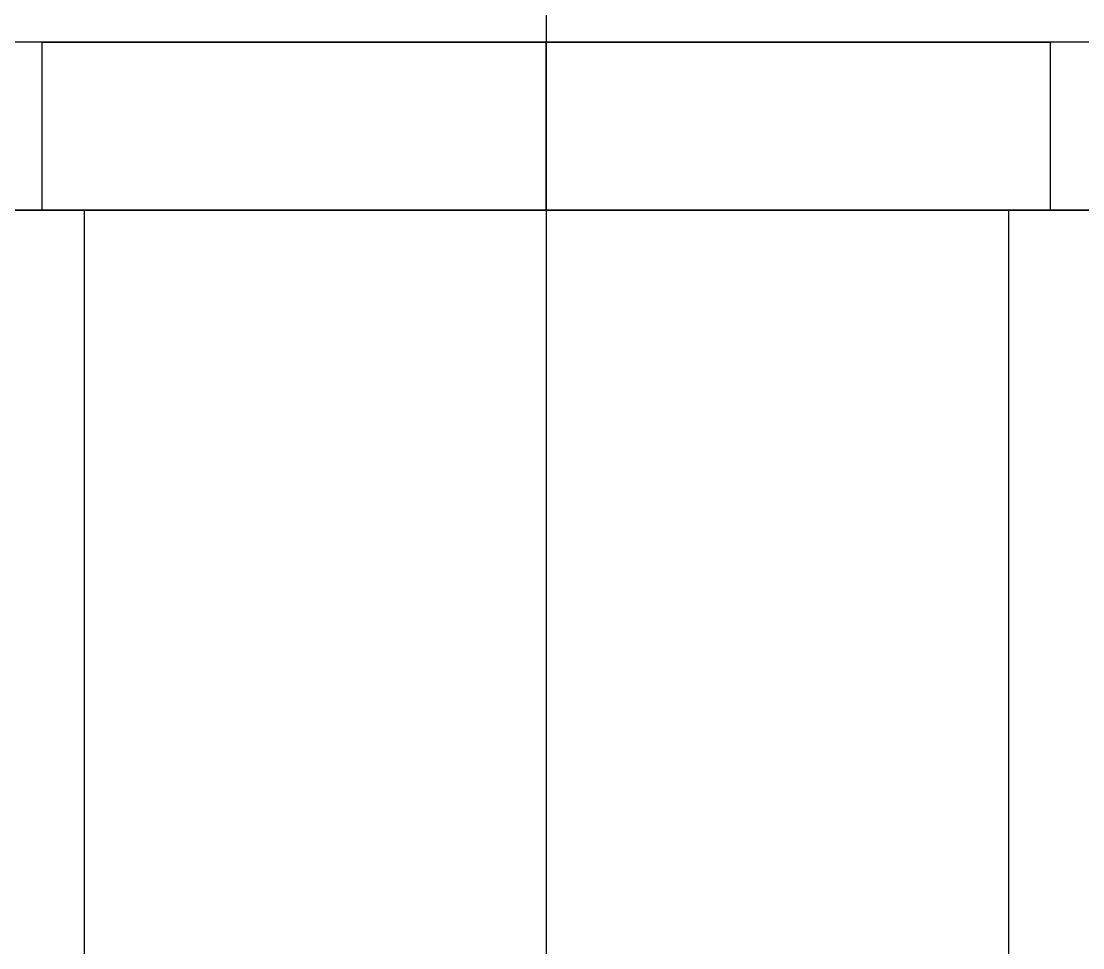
# Model space of a CAD drawing. Header units: millimetres. Extents: x -6529 to 809, y -8611 to 207.
# Drawn here: x 782.78 to 795.41, y -7343.78 to -7332.75 of the extents above; entities that cross this region are included whole.
import ezdxf

# ---------------------------------------------------------------- set-up
doc = ezdxf.new("R2010")
doc.units = ezdxf.units.MM
doc.header["$MEASUREMENT"] = 0
doc.layers.add('platen', color=7, linetype='Continuous', true_color=0x007f00)
doc.layers.add('staal', color=5, linetype='Continuous', true_color=0x0000ff)

# ---------------------------------------------------------------- blocks, each defined once
blk = doc.blocks.new('plaat base')
at = {"layer": 'platen'}
for p, q in [((1296, -332), (1296, -332, 18)), ((1290.5, -337.5), (1290.5, -337.5, 18)), ((1301.5, -337.5), (1301.5, -337.5, 18)), ((1296, -343), (1296, -343, 18)), ((1296, -407), (1296, -407, 18)), ((1290.5, -412.5), (1290.5, -412.5, 18)), ((1301.5, -412.5), (1301.5, -412.5, 18)), ((1296, -418), (1296, -418, 18)), ((1296, -482), (1296, -482, 18)), ((1290.5, -487.5), (1290.5, -487.5, 18)), ((1301.5, -487.5), (1301.5, -487.5, 18)), ((1296, -493), (1296, -493, 18)), ((1296, -557), (1296, -557, 18)), ((1290.5, -562.5), (1290.5, -562.5, 18)), ((1301.5, -562.5), (1301.5, -562.5, 18)), ((1296, -568), (1296, -568, 18)), ((1296, -932), (1296, -932, 18)), ((1290.5, -937.5), (1290.5, -937.5, 18)), ((1301.5, -937.5), (1301.5, -937.5, 18)), ((1296, -943), (1296, -943, 18)), ((1296, -1007), (1296, -1007, 18)), ((1290.5, -1012.5), (1290.5, -1012.5, 18)), ((1301.5, -1012.5), (1301.5, -1012.5, 18)), ((1296, -1018), (1296, -1018, 18)), ((1296, -1082), (1296, -1082, 18)), ((1290.5, -1087.5), (1290.5, -1087.5, 18)), ((1301.5, -1087.5), (1301.5, -1087.5, 18)), ((1296, -1093), (1296, -1093, 18)), ((1296, -1157), (1296, -1157, 18)), ((1290.5, -1162.5), (1290.5, -1162.5, 18)), ((1301.5, -1162.5), (1301.5, -1162.5, 18)), ((1296, -1168), (1296, -1168, 18))]:
    blk.add_line(p, q, dxfattribs=at)
for points in [[(1316, -300), (1287, -300), (1258, -300)], [(1258, -600), (1287, -600), (1316, -600)], [(1316, -900), (1287, -900), (1258, -900)], [(958, -1200), (1137, -1200), (1316, -1200)]]:
    blk.add_open_spline(points, degree=2, dxfattribs=at)
for points in [[(1290.5, -337.5), (1290.5, -332), (1296, -332), (1301.5, -332), (1301.5, -337.5), (1301.5, -343), (1296, -343), (1290.5, -343), (1290.5, -337.5)], [(1290.5, -412.5), (1290.5, -407), (1296, -407), (1301.5, -407), (1301.5, -412.5), (1301.5, -418), (1296, -418), (1290.5, -418), (1290.5, -412.5)], [(1290.5, -487.5), (1290.5, -482), (1296, -482), (1301.5, -482), (1301.5, -487.5), (1301.5, -493), (1296, -493), (1290.5, -493), (1290.5, -487.5)], [(1290.5, -562.5), (1290.5, -557), (1296, -557), (1301.5, -557), (1301.5, -562.5), (1301.5, -568), (1296, -568), (1290.5, -568), (1290.5, -562.5)], [(1290.5, -937.5), (1290.5, -932), (1296, -932), (1301.5, -932), (1301.5, -937.5), (1301.5, -943), (1296, -943), (1290.5, -943), (1290.5, -937.5)], [(1290.5, -1012.5), (1290.5, -1007), (1296, -1007), (1301.5, -1007), (1301.5, -1012.5), (1301.5, -1018), (1296, -1018), (1290.5, -1018), (1290.5, -1012.5)], [(1290.5, -1087.5), (1290.5, -1082), (1296, -1082), (1301.5, -1082), (1301.5, -1087.5), (1301.5, -1093), (1296, -1093), (1290.5, -1093), (1290.5, -1087.5)], [(1290.5, -1162.5), (1290.5, -1157), (1296, -1157), (1301.5, -1157), (1301.5, -1162.5), (1301.5, -1168), (1296, -1168), (1290.5, -1168), (1290.5, -1162.5)]]:
    blk.add_rational_spline(points, [1, 0.707106781187, 1, 0.707106781187, 1, 0.707106781187, 1, 0.707106781187, 1], degree=2, knots=[-31.415927, -31.415927, -31.415927, -23.561945, -23.561945, -15.707963, -15.707963, -7.853982, -7.853982, 0, 0, 0], dxfattribs=at)
blk = doc.blocks.new('plaat laag')
at = {"layer": 'platen'}
for p, q in [((-0.048, -14.5, 112.5), (17.952, -14.559, 112.5)), ((-0.048, -14.5, 262.5), (17.952, -14.559, 262.5)), ((-0.048, -14.5, 187.5), (17.952, -14.559, 187.5)), ((-0.048, -14.5, 37.5), (17.952, -14.559, 37.5)), ((-0.066, -20, 107), (17.934, -20.059, 107)), ((-0.066, -20, 118), (17.934, -20.059, 118)), ((-0.066, -20, 257), (17.934, -20.059, 257)), ((-0.066, -20, 268), (17.934, -20.059, 268)), ((-0.066, -20, 182), (17.934, -20.059, 182)), ((-0.066, -20, 193), (17.934, -20.059, 193)), ((-0.066, -20, 32), (17.934, -20.059, 32)), ((-0.066, -20, 43), (17.934, -20.059, 43)), ((-0.084, -25.5, 112.5), (17.916, -25.559, 112.5)), ((-0.084, -25.5, 262.5), (17.916, -25.559, 262.5)), ((-0.084, -25.5, 187.5), (17.916, -25.559, 187.5)), ((-0.084, -25.5, 37.5), (17.916, -25.559, 37.5))]:
    blk.add_line(p, q, dxfattribs=at)
for points in [[(-1.184, -357.998), (-0.592, -178.999), (0, 0)], [(0, 0, 300), (-0.096, -29, 300), (-0.192, -58, 300)], [(0, -0.001, 300), (-0.096, -29, 300), (-0.192, -58, 300)]]:
    blk.add_open_spline(points, degree=2, dxfattribs=at)
for points in [[(-0.084, -25.5, 112.5), (-0.084, -25.5, 118), (-0.066, -20, 118), (-0.048, -14.5, 118), (-0.048, -14.5, 112.5), (-0.048, -14.5, 107), (-0.066, -20, 107), (-0.084, -25.5, 107), (-0.084, -25.5, 112.5)], [(-0.084, -25.5, 262.5), (-0.084, -25.5, 268), (-0.066, -20, 268), (-0.048, -14.5, 268), (-0.048, -14.5, 262.5), (-0.048, -14.5, 257), (-0.066, -20, 257), (-0.084, -25.5, 257), (-0.084, -25.5, 262.5)], [(-0.084, -25.5, 187.5), (-0.084, -25.5, 193), (-0.066, -20, 193), (-0.048, -14.5, 193), (-0.048, -14.5, 187.5), (-0.048, -14.5, 182), (-0.066, -20, 182), (-0.084, -25.5, 182), (-0.084, -25.5, 187.5)], [(-0.084, -25.5, 37.5), (-0.084, -25.5, 43), (-0.066, -20, 43), (-0.048, -14.5, 43), (-0.048, -14.5, 37.5), (-0.048, -14.5, 32), (-0.066, -20, 32), (-0.084, -25.5, 32), (-0.084, -25.5, 37.5)]]:
    blk.add_rational_spline(points, [1, 0.707106781187, 1, 0.707106781187, 1, 0.707106781187, 1, 0.707106781187, 1], degree=2, knots=[-31.415927, -31.415927, -31.415927, -23.561945, -23.561945, -15.707963, -15.707963, -7.853982, -7.853982, 0, 0, 0], dxfattribs=at)
blk = doc.blocks.new('top plaat')
at = {"layer": 'platen'}
for points in [[(1316, 0), (1296, 0), (1276, 0)], [(1316, 0, 18), (1296, 0, 18), (1276, 0, 18)], [(1316, 0, 9), (1296, 0, 9), (1276, 0, 9)], [(1296, 0), (1296, 0, 9), (1296, 0, 18)]]:
    blk.add_open_spline(points, degree=2, dxfattribs=at)

msp = doc.modelspace()

# ---------------------------------------------------------------- linework, layer by layer
at = {"layer": 'staal'}
for p, q in [((783.026, -7335.003, 1371.5), (783.026, -7333.003, 1371.5)), ((783.026, -7335.003, 1446.5), (783.026, -7333.003, 1446.5)), ((783.026, -7335.003, 1596.5), (783.026, -7333.003, 1596.5)), ((783.026, -7335.003, 1521.5), (783.026, -7333.003, 1521.5)), ((783.026, -7335.003, 1746.5), (783.026, -7333.003, 1746.5)), ((783.026, -7335.003, 1671.5), (783.026, -7333.003, 1671.5)), ((783.026, -7335.003, 1896.5), (783.026, -7333.003, 1896.5)), ((783.026, -7335.003, 1821.5), (783.026, -7333.003, 1821.5)), ((783.026, -7335.003, 1221.5), (783.026, -7333.003, 1221.5)), ((783.026, -7335.003, 1296.5), (783.026, -7333.003, 1296.5)), ((783.026, -7335.003, 1071.5), (783.026, -7333.003, 1071.5)), ((783.026, -7335.003, 1146.5), (783.026, -7333.003, 1146.5)), ((783.026, -7335.003, 921.5), (783.026, -7333.003, 921.5)), ((783.026, -7335.003, 996.5), (783.026, -7333.003, 996.5)), ((783.026, -7335.003, 846.5), (783.026, -7333.003, 846.5)), ((783.026, -7335.003, 771.5), (783.026, -7333.003, 771.5)), ((783.026, -7335.003, 545.5), (783.026, -7333.003, 545.5)), ((783.026, -7335.003, 620.5), (783.026, -7333.003, 620.5)), ((783.026, -7335.003, 395.5), (783.026, -7333.003, 395.5)), ((783.026, -7335.003, 470.5), (783.026, -7333.003, 470.5)), ((783.026, -7335.003, 245.5), (783.026, -7333.003, 245.5)), ((783.026, -7335.003, 320.5), (783.026, -7333.003, 320.5)), ((783.026, -7335.003, 170.5), (783.026, -7333.003, 170.5)), ((783.026, -7335.003, 95.5), (783.026, -7333.003, 95.5)), ((789.026, -7335.003, 716), (789.026, -7333.003, 716)), ((789.026, -7335.003, 1952), (789.026, -7333.003, 1952)), ((789.026, -7335.003, 1377.5), (789.026, -7333.003, 1377.5)), ((789.026, -7335.003, 1365.5), (789.026, -7333.003, 1365.5)), ((789.026, -7335.003, 1452.5), (789.026, -7333.003, 1452.5)), ((789.026, -7335.003, 1440.5), (789.026, -7333.003, 1440.5)), ((789.026, -7335.003, 1602.5), (789.026, -7333.003, 1602.5)), ((789.026, -7335.003, 1590.5), (789.026, -7333.003, 1590.5)), ((789.026, -7335.003, 1527.5), (789.026, -7333.003, 1527.5)), ((789.026, -7335.003, 1515.5), (789.026, -7333.003, 1515.5)), ((789.026, -7335.003, 1752.5), (789.026, -7333.003, 1752.5)), ((789.026, -7335.003, 1740.5), (789.026, -7333.003, 1740.5)), ((789.026, -7335.003, 1677.5), (789.026, -7333.003, 1677.5)), ((789.026, -7335.003, 1665.5), (789.026, -7333.003, 1665.5)), ((789.026, -7335.003, 1902.5), (789.026, -7333.003, 1902.5)), ((789.026, -7335.003, 1890.5), (789.026, -7333.003, 1890.5)), ((789.026, -7335.003, 1827.5), (789.026, -7333.003, 1827.5)), ((789.026, -7335.003, 1815.5), (789.026, -7333.003, 1815.5)), ((789.026, -7335.003, 1227.5), (789.026, -7333.003, 1227.5)), ((789.026, -7335.003, 1215.5), (789.026, -7333.003, 1215.5)), ((789.026, -7335.003, 1302.5), (789.026, -7333.003, 1302.5)), ((789.026, -7335.003, 1290.5), (789.026, -7333.003, 1290.5)), ((789.026, -7335.003, 1077.5), (789.026, -7333.003, 1077.5)), ((789.026, -7335.003, 1065.5), (789.026, -7333.003, 1065.5)), ((789.026, -7335.003, 1152.5), (789.026, -7333.003, 1152.5)), ((789.026, -7335.003, 1140.5), (789.026, -7333.003, 1140.5)), ((789.026, -7335.003, 927.5), (789.026, -7333.003, 927.5)), ((789.026, -7335.003, 915.5), (789.026, -7333.003, 915.5)), ((789.026, -7335.003, 1002.5), (789.026, -7333.003, 1002.5)), ((789.026, -7335.003, 990.5), (789.026, -7333.003, 990.5)), ((789.026, -7335.003, 852.5), (789.026, -7333.003, 852.5)), ((789.026, -7335.003, 840.5), (789.026, -7333.003, 840.5)), ((789.026, -7335.003, 777.5), (789.026, -7333.003, 777.5)), ((789.026, -7335.003, 765.5), (789.026, -7333.003, 765.5)), ((789.026, -7335.003, 40), (789.026, -7333.003, 40)), ((789.026, -7335.003, 551.5), (789.026, -7333.003, 551.5)), ((789.026, -7335.003, 539.5), (789.026, -7333.003, 539.5)), ((789.026, -7335.003, 626.5), (789.026, -7333.003, 626.5)), ((789.026, -7335.003, 614.5), (789.026, -7333.003, 614.5)), ((789.026, -7335.003, 401.5), (789.026, -7333.003, 401.5)), ((789.026, -7335.003, 389.5), (789.026, -7333.003, 389.5)), ((789.026, -7335.003, 476.5), (789.026, -7333.003, 476.5)), ((789.026, -7335.003, 464.5), (789.026, -7333.003, 464.5)), ((789.026, -7335.003, 251.5), (789.026, -7333.003, 251.5)), ((789.026, -7335.003, 239.5), (789.026, -7333.003, 239.5)), ((789.026, -7335.003, 326.5), (789.026, -7333.003, 326.5)), ((789.026, -7335.003, 314.5), (789.026, -7333.003, 314.5)), ((789.026, -7335.003, 176.5), (789.026, -7333.003, 176.5)), ((789.026, -7335.003, 164.5), (789.026, -7333.003, 164.5)), ((789.026, -7335.003, 101.5), (789.026, -7333.003, 101.5)), ((789.026, -7335.003, 89.5), (789.026, -7333.003, 89.5)), ((795.026, -7335.003, 1371.5), (795.026, -7333.003, 1371.5)), ((795.026, -7335.003, 1446.5), (795.026, -7333.003, 1446.5)), ((795.026, -7335.003, 1596.5), (795.026, -7333.003, 1596.5)), ((795.026, -7335.003, 1521.5), (795.026, -7333.003, 1521.5)), ((795.026, -7335.003, 1746.5), (795.026, -7333.003, 1746.5)), ((795.026, -7335.003, 1671.5), (795.026, -7333.003, 1671.5)), ((795.026, -7335.003, 1896.5), (795.026, -7333.003, 1896.5)), ((795.026, -7335.003, 1821.5), (795.026, -7333.003, 1821.5)), ((795.026, -7335.003, 1221.5), (795.026, -7333.003, 1221.5)), ((795.026, -7335.003, 1296.5), (795.026, -7333.003, 1296.5)), ((795.026, -7335.003, 1071.5), (795.026, -7333.003, 1071.5)), ((795.026, -7335.003, 1146.5), (795.026, -7333.003, 1146.5)), ((795.026, -7335.003, 921.5), (795.026, -7333.003, 921.5)), ((795.026, -7335.003, 996.5), (795.026, -7333.003, 996.5)), ((795.026, -7335.003, 846.5), (795.026, -7333.003, 846.5)), ((795.026, -7335.003, 771.5), (795.026, -7333.003, 771.5)), ((795.026, -7335.003, 545.5), (795.026, -7333.003, 545.5)), ((795.026, -7335.003, 620.5), (795.026, -7333.003, 620.5)), ((795.026, -7335.003, 395.5), (795.026, -7333.003, 395.5)), ((795.026, -7335.003, 470.5), (795.026, -7333.003, 470.5)), ((795.026, -7335.003, 245.5), (795.026, -7333.003, 245.5)), ((795.026, -7335.003, 320.5), (795.026, -7333.003, 320.5)), ((795.026, -7335.003, 170.5), (795.026, -7333.003, 170.5)), ((795.026, -7335.003, 95.5), (795.026, -7333.003, 95.5))]:
    msp.add_line(p, q, dxfattribs=at)
for points in [[(809.026, -7295.003, 1952), (789.026, -7315.003, 1952), (769.026, -7335.003, 1952)], [(769.026, -7335.003, 1992), (789.026, -7315.003, 1992), (809.026, -7295.003, 1992)], [(809.026, -7295.003, 1992), (789.026, -7315.003, 1992), (769.026, -7335.003, 1992)], [(809.026, -7295.003), (789.026, -7315.003), (769.026, -7335.003)], [(769.026, -7335.003, 40), (789.026, -7315.003, 40), (809.026, -7295.003, 40)], [(809.026, -7295.003), (789.026, -7315.003), (769.026, -7335.003)], [(769.026, -7335.003, 40), (789.026, -7315.003, 40), (809.026, -7295.003, 40)], [(809.026, -7295.003, 716), (789.026, -7315.003, 716), (769.026, -7335.003, 716)], [(809.026, -7295.003, 676), (789.026, -7315.003, 676), (769.026, -7335.003, 676)], [(769.026, -7335.003, 716), (789.026, -7315.003, 716), (809.026, -7295.003, 716)], [(807.026, -7297.003, 1990), (789.026, -7315.003, 1990), (771.026, -7333.003, 1990)], [(771.026, -7333.003, 1954), (789.026, -7315.003, 1954), (807.026, -7297.003, 1954)], [(771.026, -7333.003, 1990), (789.026, -7315.003, 1990), (807.026, -7297.003, 1990)], [(807.026, -7297.003, 1954), (789.026, -7315.003, 1954), (771.026, -7333.003, 1954)], [(807.026, -7297.003, 38), (789.026, -7315.003, 38), (771.026, -7333.003, 38)], [(771.026, -7333.003, 2), (789.026, -7315.003, 2), (807.026, -7297.003, 2)], [(807.026, -7297.003, 38), (789.026, -7315.003, 38), (771.026, -7333.003, 38)], [(771.026, -7333.003, 2), (789.026, -7315.003, 2), (807.026, -7297.003, 2)], [(771.026, -7333.003, 714), (789.026, -7315.003, 714), (807.026, -7297.003, 714)], [(807.026, -7297.003, 678), (789.026, -7315.003, 678), (771.026, -7333.003, 678)], [(807.026, -7297.003, 714), (789.026, -7315.003, 714), (771.026, -7333.003, 714)], [(771.026, -7333.003, 678), (789.026, -7315.003, 678), (807.026, -7297.003, 678)], [(789.026, -7315.003, 1992), (789.026, -7349.753, 1992), (789.026, -7384.503, 1992)], [(789.026, -7315.003, 1990), (789.026, -7349.753, 1990), (789.026, -7384.503, 1990)], [(789.026, -7315.003, 1954), (789.026, -7349.753, 1954), (789.026, -7384.503, 1954)], [(789.026, -7315.003, 1952), (789.026, -7349.753, 1952), (789.026, -7384.503, 1952)], [(789.026, -7315.003, 40), (789.026, -7350.253, 40), (789.026, -7385.503, 40)], [(789.026, -7315.003, 38), (789.026, -7350.253, 38), (789.026, -7385.503, 38)], [(789.026, -7315.003, 2), (789.026, -7350.253, 2), (789.026, -7385.503, 2)], [(789.026, -7315.003), (789.026, -7350.253), (789.026, -7385.503)], [(789.026, -7315.003, 716), (789.026, -7349.753, 716), (789.026, -7384.503, 716)], [(789.026, -7315.003, 714), (789.026, -7349.753, 714), (789.026, -7384.503, 714)], [(789.026, -7315.003, 678), (789.026, -7349.753, 678), (789.026, -7384.503, 678)], [(789.026, -7315.003, 676), (789.026, -7349.753, 676), (789.026, -7384.503, 676)], [(807.026, -7333.003, 716), (789.026, -7333.003, 716), (771.026, -7333.003, 716)], [(807.026, -7333.003, 1952), (789.026, -7333.003, 1952), (771.026, -7333.003, 1952)], [(807.026, -7333.003, 1334), (789.026, -7333.003, 1334), (771.026, -7333.003, 1334)], [(807.026, -7333.003, 40), (789.026, -7333.003, 40), (771.026, -7333.003, 40)], [(807.026, -7333.003, 676), (789.026, -7333.003, 676), (771.026, -7333.003, 676)], [(807.026, -7333.003, 658), (789.026, -7333.003, 658), (771.026, -7333.003, 658)], [(789.026, -7333.003, 716), (789.026, -7333.003, 740.75), (789.026, -7333.003, 765.5)], [(789.026, -7333.003, 777.5), (789.026, -7333.003, 809), (789.026, -7333.003, 840.5)], [(789.026, -7333.003, 852.5), (789.026, -7333.003, 884), (789.026, -7333.003, 915.5)], [(789.026, -7333.003, 927.5), (789.026, -7333.003, 959), (789.026, -7333.003, 990.5)], [(789.026, -7333.003, 1002.5), (789.026, -7333.003, 1034), (789.026, -7333.003, 1065.5)], [(789.026, -7333.003, 1077.5), (789.026, -7333.003, 1109), (789.026, -7333.003, 1140.5)], [(789.026, -7333.003, 1152.5), (789.026, -7333.003, 1184), (789.026, -7333.003, 1215.5)], [(789.026, -7333.003, 1227.5), (789.026, -7333.003, 1259), (789.026, -7333.003, 1290.5)], [(789.026, -7333.003, 1302.5), (789.026, -7333.003, 1334), (789.026, -7333.003, 1365.5)], [(789.026, -7333.003, 1377.5), (789.026, -7333.003, 1409), (789.026, -7333.003, 1440.5)], [(789.026, -7333.003, 1452.5), (789.026, -7333.003, 1484), (789.026, -7333.003, 1515.5)], [(789.026, -7333.003, 1527.5), (789.026, -7333.003, 1559), (789.026, -7333.003, 1590.5)], [(789.026, -7333.003, 1602.5), (789.026, -7333.003, 1634), (789.026, -7333.003, 1665.5)], [(789.026, -7333.003, 1677.5), (789.026, -7333.003, 1709), (789.026, -7333.003, 1740.5)], [(789.026, -7333.003, 1752.5), (789.026, -7333.003, 1784), (789.026, -7333.003, 1815.5)], [(789.026, -7333.003, 1827.5), (789.026, -7333.003, 1859), (789.026, -7333.003, 1890.5)], [(789.026, -7333.003, 1902.5), (789.026, -7333.003, 1927.25), (789.026, -7333.003, 1952)], [(789.026, -7333.003, 40), (789.026, -7333.003, 64.75), (789.026, -7333.003, 89.5)], [(789.026, -7333.003, 101.5), (789.026, -7333.003, 133), (789.026, -7333.003, 164.5)], [(789.026, -7333.003, 176.5), (789.026, -7333.003, 208), (789.026, -7333.003, 239.5)], [(789.026, -7333.003, 251.5), (789.026, -7333.003, 283), (789.026, -7333.003, 314.5)], [(789.026, -7333.003, 326.5), (789.026, -7333.003, 358), (789.026, -7333.003, 389.5)], [(789.026, -7333.003, 401.5), (789.026, -7333.003, 433), (789.026, -7333.003, 464.5)], [(789.026, -7333.003, 476.5), (789.026, -7333.003, 508), (789.026, -7333.003, 539.5)], [(789.026, -7333.003, 551.5), (789.026, -7333.003, 583), (789.026, -7333.003, 614.5)], [(789.026, -7333.003, 626.5), (789.026, -7333.003, 651.25), (789.026, -7333.003, 676)], [(769.026, -7335.003, 716), (789.026, -7335.003, 716), (809.026, -7335.003, 716)], [(769.026, -7335.003, 1952), (789.026, -7335.003, 1952), (809.026, -7335.003, 1952)], [(769.026, -7335.003, 1334), (789.026, -7335.003, 1334), (809.026, -7335.003, 1334)], [(769.026, -7335.003, 40), (789.026, -7335.003, 40), (809.026, -7335.003, 40)], [(769.026, -7335.003, 676), (789.026, -7335.003, 676), (809.026, -7335.003, 676)], [(769.026, -7335.003, 658), (789.026, -7335.003, 658), (809.026, -7335.003, 658)], [(789.026, -7335.003, 716), (789.026, -7335.003, 740.75), (789.026, -7335.003, 765.5)], [(789.026, -7335.003, 777.5), (789.026, -7335.003, 809), (789.026, -7335.003, 840.5)], [(789.026, -7335.003, 852.5), (789.026, -7335.003, 884), (789.026, -7335.003, 915.5)], [(789.026, -7335.003, 927.5), (789.026, -7335.003, 959), (789.026, -7335.003, 990.5)], [(789.026, -7335.003, 1002.5), (789.026, -7335.003, 1034), (789.026, -7335.003, 1065.5)], [(789.026, -7335.003, 1077.5), (789.026, -7335.003, 1109), (789.026, -7335.003, 1140.5)], [(789.026, -7335.003, 1152.5), (789.026, -7335.003, 1184), (789.026, -7335.003, 1215.5)], [(789.026, -7335.003, 1227.5), (789.026, -7335.003, 1259), (789.026, -7335.003, 1290.5)], [(789.026, -7335.003, 1302.5), (789.026, -7335.003, 1334), (789.026, -7335.003, 1365.5)], [(789.026, -7335.003, 1377.5), (789.026, -7335.003, 1409), (789.026, -7335.003, 1440.5)], [(789.026, -7335.003, 1452.5), (789.026, -7335.003, 1484), (789.026, -7335.003, 1515.5)], [(789.026, -7335.003, 1527.5), (789.026, -7335.003, 1559), (789.026, -7335.003, 1590.5)], [(789.026, -7335.003, 1602.5), (789.026, -7335.003, 1634), (789.026, -7335.003, 1665.5)], [(789.026, -7335.003, 1677.5), (789.026, -7335.003, 1709), (789.026, -7335.003, 1740.5)], [(789.026, -7335.003, 1752.5), (789.026, -7335.003, 1784), (789.026, -7335.003, 1815.5)], [(789.026, -7335.003, 1827.5), (789.026, -7335.003, 1859), (789.026, -7335.003, 1890.5)], [(789.026, -7335.003, 1902.5), (789.026, -7335.003, 1927.25), (789.026, -7335.003, 1952)], [(789.026, -7335.003, 40), (789.026, -7335.003, 64.75), (789.026, -7335.003, 89.5)], [(789.026, -7335.003, 101.5), (789.026, -7335.003, 133), (789.026, -7335.003, 164.5)], [(789.026, -7335.003, 176.5), (789.026, -7335.003, 208), (789.026, -7335.003, 239.5)], [(789.026, -7335.003, 251.5), (789.026, -7335.003, 283), (789.026, -7335.003, 314.5)], [(789.026, -7335.003, 326.5), (789.026, -7335.003, 358), (789.026, -7335.003, 389.5)], [(789.026, -7335.003, 401.5), (789.026, -7335.003, 433), (789.026, -7335.003, 464.5)], [(789.026, -7335.003, 476.5), (789.026, -7335.003, 508), (789.026, -7335.003, 539.5)], [(789.026, -7335.003, 551.5), (789.026, -7335.003, 583), (789.026, -7335.003, 614.5)], [(789.026, -7335.003, 626.5), (789.026, -7335.003, 651.25), (789.026, -7335.003, 676)]]:
    msp.add_open_spline(points, degree=2, dxfattribs=at)
for points, weights, knots in [([(783.026, -7333.003, 1371.5), (783.026, -7333.003, 1365.5), (789.026, -7333.003, 1365.5), (795.026, -7333.003, 1365.5), (795.026, -7333.003, 1371.5), (795.026, -7333.003, 1377.5), (789.026, -7333.003, 1377.5), (783.026, -7333.003, 1377.5), (783.026, -7333.003, 1371.5)], [1, 0.707106781187, 1, 0.707106781187, 1, 0.707106781187, 1, 0.707106781187, 1], [-31.415927, -31.415927, -31.415927, -23.561945, -23.561945, -15.707963, -15.707963, -7.853982, -7.853982, 0, 0, 0]), ([(783.026, -7333.003, 1446.5), (783.026, -7333.003, 1440.5), (789.026, -7333.003, 1440.5), (795.026, -7333.003, 1440.5), (795.026, -7333.003, 1446.5), (795.026, -7333.003, 1452.5), (789.026, -7333.003, 1452.5), (783.026, -7333.003, 1452.5), (783.026, -7333.003, 1446.5)], [1, 0.707106781187, 1, 0.707106781187, 1, 0.707106781187, 1, 0.707106781187, 1], [-31.415927, -31.415927, -31.415927, -23.561945, -23.561945, -15.707963, -15.707963, -7.853982, -7.853982, 0, 0, 0]), ([(783.026, -7333.003, 1596.5), (783.026, -7333.003, 1590.5), (789.026, -7333.003, 1590.5), (795.026, -7333.003, 1590.5), (795.026, -7333.003, 1596.5), (795.026, -7333.003, 1602.5), (789.026, -7333.003, 1602.5), (783.026, -7333.003, 1602.5), (783.026, -7333.003, 1596.5)], [1, 0.707106781187, 1, 0.707106781187, 1, 0.707106781187, 1, 0.707106781187, 1], [-31.415927, -31.415927, -31.415927, -23.561945, -23.561945, -15.707963, -15.707963, -7.853982, -7.853982, 0, 0, 0]), ([(783.026, -7333.003, 1521.5), (783.026, -7333.003, 1515.5), (789.026, -7333.003, 1515.5), (795.026, -7333.003, 1515.5), (795.026, -7333.003, 1521.5), (795.026, -7333.003, 1527.5), (789.026, -7333.003, 1527.5), (783.026, -7333.003, 1527.5), (783.026, -7333.003, 1521.5)], [1, 0.707106781187, 1, 0.707106781187, 1, 0.707106781187, 1, 0.707106781187, 1], [-31.415927, -31.415927, -31.415927, -23.561945, -23.561945, -15.707963, -15.707963, -7.853982, -7.853982, 0, 0, 0]), ([(783.026, -7333.003, 1746.5), (783.026, -7333.003, 1740.5), (789.026, -7333.003, 1740.5), (795.026, -7333.003, 1740.5), (795.026, -7333.003, 1746.5), (795.026, -7333.003, 1752.5), (789.026, -7333.003, 1752.5), (783.026, -7333.003, 1752.5), (783.026, -7333.003, 1746.5)], [0.999999860338, 0.707106851018, 1, 0.707106781187, 1, 0.707106781187, 1, 0.707106851018, 0.999999860338], [-31.415927, -31.415927, -31.415927, -23.561946, -23.561946, -15.707963, -15.707963, -7.853981, -7.853981, 0, 0, 0]), ([(783.026, -7333.003, 1671.5), (783.026, -7333.003, 1665.5), (789.026, -7333.003, 1665.5), (795.026, -7333.003, 1665.5), (795.026, -7333.003, 1671.5), (795.026, -7333.003, 1677.5), (789.026, -7333.003, 1677.5), (783.026, -7333.003, 1677.5), (783.026, -7333.003, 1671.5)], [0.999999860338, 0.707106851018, 1, 0.707106781187, 1, 0.707106781187, 1, 0.707106851018, 0.999999860338], [-31.415927, -31.415927, -31.415927, -23.561946, -23.561946, -15.707963, -15.707963, -7.853981, -7.853981, 0, 0, 0]), ([(783.026, -7333.003, 1896.5), (783.026, -7333.003, 1890.5), (789.026, -7333.003, 1890.5), (795.026, -7333.003, 1890.5), (795.026, -7333.003, 1896.5), (795.026, -7333.003, 1902.5), (789.026, -7333.003, 1902.5), (783.026, -7333.003, 1902.5), (783.026, -7333.003, 1896.5)], [1, 0.707106781187, 1, 0.707106781187, 1, 0.707106781187, 1, 0.707106781187, 1], [-31.415927, -31.415927, -31.415927, -23.561945, -23.561945, -15.707963, -15.707963, -7.853982, -7.853982, 0, 0, 0]), ([(783.026, -7333.003, 1821.5), (783.026, -7333.003, 1815.5), (789.026, -7333.003, 1815.5), (795.026, -7333.003, 1815.5), (795.026, -7333.003, 1821.5), (795.026, -7333.003, 1827.5), (789.026, -7333.003, 1827.5), (783.026, -7333.003, 1827.5), (783.026, -7333.003, 1821.5)], [1, 0.707106781187, 1, 0.707106781187, 1, 0.707106781187, 1, 0.707106781187, 1], [-31.415927, -31.415927, -31.415927, -23.561945, -23.561945, -15.707963, -15.707963, -7.853982, -7.853982, 0, 0, 0]), ([(783.026, -7333.003, 1221.5), (783.026, -7333.003, 1215.5), (789.026, -7333.003, 1215.5), (795.026, -7333.003, 1215.5), (795.026, -7333.003, 1221.5), (795.026, -7333.003, 1227.5), (789.026, -7333.003, 1227.5), (783.026, -7333.003, 1227.5), (783.026, -7333.003, 1221.5)], [1, 0.707106781187, 1, 0.707106781187, 1, 0.707106781187, 1, 0.707106781187, 1], [-31.415927, -31.415927, -31.415927, -23.561945, -23.561945, -15.707963, -15.707963, -7.853982, -7.853982, 0, 0, 0]), ([(783.026, -7333.003, 1296.5), (783.026, -7333.003, 1290.5), (789.026, -7333.003, 1290.5), (795.026, -7333.003, 1290.5), (795.026, -7333.003, 1296.5), (795.026, -7333.003, 1302.5), (789.026, -7333.003, 1302.5), (783.026, -7333.003, 1302.5), (783.026, -7333.003, 1296.5)], [1, 0.707106781187, 1, 0.707106781187, 1, 0.707106781187, 1, 0.707106781187, 1], [-31.415927, -31.415927, -31.415927, -23.561945, -23.561945, -15.707963, -15.707963, -7.853982, -7.853982, 0, 0, 0]), ([(783.026, -7333.003, 1071.5), (783.026, -7333.003, 1065.5), (789.026, -7333.003, 1065.5), (795.026, -7333.003, 1065.5), (795.026, -7333.003, 1071.5), (795.026, -7333.003, 1077.5), (789.026, -7333.003, 1077.5), (783.026, -7333.003, 1077.5), (783.026, -7333.003, 1071.5)], [1, 0.707106781187, 1, 0.707106781187, 1, 0.707106781187, 1, 0.707106781187, 1], [-31.415927, -31.415927, -31.415927, -23.561945, -23.561945, -15.707963, -15.707963, -7.853982, -7.853982, 0, 0, 0]), ([(783.026, -7333.003, 1146.5), (783.026, -7333.003, 1140.5), (789.026, -7333.003, 1140.5), (795.026, -7333.003, 1140.5), (795.026, -7333.003, 1146.5), (795.026, -7333.003, 1152.5), (789.026, -7333.003, 1152.5), (783.026, -7333.003, 1152.5), (783.026, -7333.003, 1146.5)], [1, 0.707106781187, 1, 0.707106781187, 1, 0.707106781187, 1, 0.707106781187, 1], [-31.415927, -31.415927, -31.415927, -23.561945, -23.561945, -15.707963, -15.707963, -7.853982, -7.853982, 0, 0, 0]), ([(783.026, -7333.003, 921.5), (783.026, -7333.003, 915.5), (789.026, -7333.003, 915.5), (795.026, -7333.003, 915.5), (795.026, -7333.003, 921.5), (795.026, -7333.003, 927.5), (789.026, -7333.003, 927.5), (783.026, -7333.003, 927.5), (783.026, -7333.003, 921.5)], [1, 0.707106781187, 1, 0.707106781187, 1, 0.707106781187, 1, 0.707106781187, 1], [-31.415927, -31.415927, -31.415927, -23.561945, -23.561945, -15.707963, -15.707963, -7.853982, -7.853982, 0, 0, 0]), ([(783.026, -7333.003, 996.5), (783.026, -7333.003, 990.5), (789.026, -7333.003, 990.5), (795.026, -7333.003, 990.5), (795.026, -7333.003, 996.5), (795.026, -7333.003, 1002.5), (789.026, -7333.003, 1002.5), (783.026, -7333.003, 1002.5), (783.026, -7333.003, 996.5)], [1, 0.707106781187, 1, 0.707106781187, 1, 0.707106781187, 1, 0.707106781187, 1], [-31.415927, -31.415927, -31.415927, -23.561945, -23.561945, -15.707963, -15.707963, -7.853982, -7.853982, 0, 0, 0]), ([(783.026, -7333.003, 846.5), (783.026, -7333.003, 840.5), (789.026, -7333.003, 840.5), (795.026, -7333.003, 840.5), (795.026, -7333.003, 846.5), (795.026, -7333.003, 852.5), (789.026, -7333.003, 852.5), (783.026, -7333.003, 852.5), (783.026, -7333.003, 846.5)], [1, 0.707106781187, 1, 0.707106781187, 1, 0.707106781187, 1, 0.707106781187, 1], [-31.415927, -31.415927, -31.415927, -23.561945, -23.561945, -15.707963, -15.707963, -7.853982, -7.853982, 0, 0, 0]), ([(783.026, -7333.003, 771.5), (783.026, -7333.003, 765.5), (789.026, -7333.003, 765.5), (795.026, -7333.003, 765.5), (795.026, -7333.003, 771.5), (795.026, -7333.003, 777.5), (789.026, -7333.003, 777.5), (783.026, -7333.003, 777.5), (783.026, -7333.003, 771.5)], [1, 0.707106781187, 1, 0.707106781187, 1, 0.707106781187, 1, 0.707106781187, 1], [-31.415927, -31.415927, -31.415927, -23.561945, -23.561945, -15.707963, -15.707963, -7.853982, -7.853982, 0, 0, 0]), ([(783.026, -7333.003, 545.5), (783.026, -7333.003, 539.5), (789.026, -7333.003, 539.5), (795.026, -7333.003, 539.5), (795.026, -7333.003, 545.5), (795.026, -7333.003, 551.5), (789.026, -7333.003, 551.5), (783.026, -7333.003, 551.5), (783.026, -7333.003, 545.5)], [1, 0.707106781187, 1, 0.707106781187, 1, 0.707106781187, 1, 0.707106781187, 1], [-31.415927, -31.415927, -31.415927, -23.561945, -23.561945, -15.707963, -15.707963, -7.853982, -7.853982, 0, 0, 0]), ([(783.026, -7333.003, 620.5), (783.026, -7333.003, 614.5), (789.026, -7333.003, 614.5), (795.026, -7333.003, 614.5), (795.026, -7333.003, 620.5), (795.026, -7333.003, 626.5), (789.026, -7333.003, 626.5), (783.026, -7333.003, 626.5), (783.026, -7333.003, 620.5)], [1, 0.707106781187, 1, 0.707106781187, 1, 0.707106781187, 1, 0.707106781187, 1], [-31.415927, -31.415927, -31.415927, -23.561945, -23.561945, -15.707963, -15.707963, -7.853982, -7.853982, 0, 0, 0]), ([(783.026, -7333.003, 395.5), (783.026, -7333.003, 389.5), (789.026, -7333.003, 389.5), (795.026, -7333.003, 389.5), (795.026, -7333.003, 395.5), (795.026, -7333.003, 401.5), (789.026, -7333.003, 401.5), (783.026, -7333.003, 401.5), (783.026, -7333.003, 395.5)], [1, 0.707106781187, 1, 0.707106781187, 1, 0.707106781187, 1, 0.707106781187, 1], [-31.415927, -31.415927, -31.415927, -23.561945, -23.561945, -15.707963, -15.707963, -7.853982, -7.853982, 0, 0, 0]), ([(783.026, -7333.003, 470.5), (783.026, -7333.003, 464.5), (789.026, -7333.003, 464.5), (795.026, -7333.003, 464.5), (795.026, -7333.003, 470.5), (795.026, -7333.003, 476.5), (789.026, -7333.003, 476.5), (783.026, -7333.003, 476.5), (783.026, -7333.003, 470.5)], [1, 0.707106781187, 1, 0.707106781187, 1, 0.707106781187, 1, 0.707106781187, 1], [-31.415927, -31.415927, -31.415927, -23.561945, -23.561945, -15.707963, -15.707963, -7.853982, -7.853982, 0, 0, 0]), ([(783.026, -7333.003, 245.5), (783.026, -7333.003, 239.5), (789.026, -7333.003, 239.5), (795.026, -7333.003, 239.5), (795.026, -7333.003, 245.5), (795.026, -7333.003, 251.5), (789.026, -7333.003, 251.5), (783.026, -7333.003, 251.5), (783.026, -7333.003, 245.5)], [1, 0.707106781187, 1, 0.707106781187, 1, 0.707106781187, 1, 0.707106781187, 1], [-31.415927, -31.415927, -31.415927, -23.561945, -23.561945, -15.707963, -15.707963, -7.853982, -7.853982, 0, 0, 0]), ([(783.026, -7333.003, 320.5), (783.026, -7333.003, 314.5), (789.026, -7333.003, 314.5), (795.026, -7333.003, 314.5), (795.026, -7333.003, 320.5), (795.026, -7333.003, 326.5), (789.026, -7333.003, 326.5), (783.026, -7333.003, 326.5), (783.026, -7333.003, 320.5)], [1, 0.707106781187, 1, 0.707106781187, 1, 0.707106781187, 1, 0.707106781187, 1], [-31.415927, -31.415927, -31.415927, -23.561945, -23.561945, -15.707963, -15.707963, -7.853982, -7.853982, 0, 0, 0]), ([(783.026, -7333.003, 170.5), (783.026, -7333.003, 164.5), (789.026, -7333.003, 164.5), (795.026, -7333.003, 164.5), (795.026, -7333.003, 170.5), (795.026, -7333.003, 176.5), (789.026, -7333.003, 176.5), (783.026, -7333.003, 176.5), (783.026, -7333.003, 170.5)], [1, 0.707106781187, 1, 0.707106781187, 1, 0.707106781187, 1, 0.707106781187, 1], [-31.415927, -31.415927, -31.415927, -23.561945, -23.561945, -15.707963, -15.707963, -7.853982, -7.853982, 0, 0, 0]), ([(783.026, -7333.003, 95.5), (783.026, -7333.003, 89.5), (789.026, -7333.003, 89.5), (795.026, -7333.003, 89.5), (795.026, -7333.003, 95.5), (795.026, -7333.003, 101.5), (789.026, -7333.003, 101.5), (783.026, -7333.003, 101.5), (783.026, -7333.003, 95.5)], [1, 0.707106781187, 1, 0.707106781187, 1, 0.707106781187, 1, 0.707106781187, 1], [-31.415927, -31.415927, -31.415927, -23.561945, -23.561945, -15.707963, -15.707963, -7.853982, -7.853982, 0, 0, 0]), ([(783.026, -7335.003, 1371.5), (783.026, -7335.003, 1377.5), (789.026, -7335.003, 1377.5), (795.026, -7335.003, 1377.5), (795.026, -7335.003, 1371.5), (795.026, -7335.003, 1365.5), (789.026, -7335.003, 1365.5), (783.026, -7335.003, 1365.5), (783.026, -7335.003, 1371.5)], [1, 0.707106781187, 1, 0.707106781187, 1, 0.707106781187, 1, 0.707106781187, 1], [0, 0, 0, 7.853982, 7.853982, 15.707963, 15.707963, 23.561945, 23.561945, 31.415927, 31.415927, 31.415927]), ([(783.026, -7335.003, 1446.5), (783.026, -7335.003, 1452.5), (789.026, -7335.003, 1452.5), (795.026, -7335.003, 1452.5), (795.026, -7335.003, 1446.5), (795.026, -7335.003, 1440.5), (789.026, -7335.003, 1440.5), (783.026, -7335.003, 1440.5), (783.026, -7335.003, 1446.5)], [1, 0.707106781187, 1, 0.707106781187, 1, 0.707106781187, 1, 0.707106781187, 1], [0, 0, 0, 7.853982, 7.853982, 15.707963, 15.707963, 23.561945, 23.561945, 31.415927, 31.415927, 31.415927]), ([(783.026, -7335.003, 1596.5), (783.026, -7335.003, 1602.5), (789.026, -7335.003, 1602.5), (795.026, -7335.003, 1602.5), (795.026, -7335.003, 1596.5), (795.026, -7335.003, 1590.5), (789.026, -7335.003, 1590.5), (783.026, -7335.003, 1590.5), (783.026, -7335.003, 1596.5)], [0.999999860338, 0.707106851018, 1, 0.707106781187, 1, 0.707106781187, 1, 0.707106781187, 1], [0, 0, 0, 7.85398, 7.85398, 15.707962, 15.707962, 23.561944, 23.561944, 31.415927, 31.415927, 31.415927]), ([(783.026, -7335.003, 1521.5), (783.026, -7335.003, 1527.5), (789.026, -7335.003, 1527.5), (795.026, -7335.003, 1527.5), (795.026, -7335.003, 1521.5), (795.026, -7335.003, 1515.5), (789.026, -7335.003, 1515.5), (783.026, -7335.003, 1515.5), (783.026, -7335.003, 1521.5)], [0.999999860338, 0.707106851018, 1, 0.707106781187, 1, 0.707106781187, 1, 0.707106781187, 1], [0, 0, 0, 7.85398, 7.85398, 15.707962, 15.707962, 23.561944, 23.561944, 31.415927, 31.415927, 31.415927]), ([(783.026, -7335.003, 1746.5), (783.026, -7335.003, 1752.5), (789.026, -7335.003, 1752.5), (795.026, -7335.003, 1752.5), (795.026, -7335.003, 1746.5), (795.026, -7335.003, 1740.5), (789.026, -7335.003, 1740.5), (783.026, -7335.003, 1740.5), (783.026, -7335.003, 1746.5)], [1, 0.707106781187, 1, 0.707106781187, 1, 0.707106781187, 1, 0.707106781187, 1], [0, 0, 0, 7.853982, 7.853982, 15.707963, 15.707963, 23.561945, 23.561945, 31.415927, 31.415927, 31.415927]), ([(783.026, -7335.003, 1671.5), (783.026, -7335.003, 1677.5), (789.026, -7335.003, 1677.5), (795.026, -7335.003, 1677.5), (795.026, -7335.003, 1671.5), (795.026, -7335.003, 1665.5), (789.026, -7335.003, 1665.5), (783.026, -7335.003, 1665.5), (783.026, -7335.003, 1671.5)], [0.999999860338, 0.707106851018, 1, 0.707106781187, 1, 0.707106781187, 1, 0.707106781187, 1], [0, 0, 0, 7.85398, 7.85398, 15.707962, 15.707962, 23.561944, 23.561944, 31.415927, 31.415927, 31.415927]), ([(783.026, -7335.003, 1896.5), (783.026, -7335.003, 1902.5), (789.026, -7335.003, 1902.5), (795.026, -7335.003, 1902.5), (795.026, -7335.003, 1896.5), (795.026, -7335.003, 1890.5), (789.026, -7335.003, 1890.5), (783.026, -7335.003, 1890.5), (783.026, -7335.003, 1896.5)], [1, 0.707106781187, 1, 0.707106781187, 1, 0.707106781187, 1, 0.707106781187, 1], [0, 0, 0, 7.853982, 7.853982, 15.707963, 15.707963, 23.561945, 23.561945, 31.415927, 31.415927, 31.415927]), ([(783.026, -7335.003, 1821.5), (783.026, -7335.003, 1827.5), (789.026, -7335.003, 1827.5), (795.026, -7335.003, 1827.5), (795.026, -7335.003, 1821.5), (795.026, -7335.003, 1815.5), (789.026, -7335.003, 1815.5), (783.026, -7335.003, 1815.5), (783.026, -7335.003, 1821.5)], [1, 0.707106781187, 1, 0.707106781187, 1, 0.707106781187, 1, 0.707106781187, 1], [0, 0, 0, 7.853982, 7.853982, 15.707963, 15.707963, 23.561945, 23.561945, 31.415927, 31.415927, 31.415927]), ([(783.026, -7335.003, 1221.5), (783.026, -7335.003, 1227.5), (789.026, -7335.003, 1227.5), (795.026, -7335.003, 1227.5), (795.026, -7335.003, 1221.5), (795.026, -7335.003, 1215.5), (789.026, -7335.003, 1215.5), (783.026, -7335.003, 1215.5), (783.026, -7335.003, 1221.5)], [1, 0.707106781187, 1, 0.707106781187, 1, 0.707106781187, 1, 0.707106781187, 1], [0, 0, 0, 7.853982, 7.853982, 15.707963, 15.707963, 23.561945, 23.561945, 31.415927, 31.415927, 31.415927]), ([(783.026, -7335.003, 1296.5), (783.026, -7335.003, 1302.5), (789.026, -7335.003, 1302.5), (795.026, -7335.003, 1302.5), (795.026, -7335.003, 1296.5), (795.026, -7335.003, 1290.5), (789.026, -7335.003, 1290.5), (783.026, -7335.003, 1290.5), (783.026, -7335.003, 1296.5)], [1, 0.707106781187, 1, 0.707106781187, 1, 0.707106781187, 1, 0.707106781187, 1], [0, 0, 0, 7.853982, 7.853982, 15.707963, 15.707963, 23.561945, 23.561945, 31.415927, 31.415927, 31.415927]), ([(783.026, -7335.003, 1071.5), (783.026, -7335.003, 1077.5), (789.026, -7335.003, 1077.5), (795.026, -7335.003, 1077.5), (795.026, -7335.003, 1071.5), (795.026, -7335.003, 1065.5), (789.026, -7335.003, 1065.5), (783.026, -7335.003, 1065.5), (783.026, -7335.003, 1071.5)], [0.999999860338, 0.707106851018, 1, 0.707106781187, 1, 0.707106781187, 1, 0.707106781187, 1], [0, 0, 0, 7.85398, 7.85398, 15.707962, 15.707962, 23.561944, 23.561944, 31.415927, 31.415927, 31.415927]), ([(783.026, -7335.003, 1146.5), (783.026, -7335.003, 1152.5), (789.026, -7335.003, 1152.5), (795.026, -7335.003, 1152.5), (795.026, -7335.003, 1146.5), (795.026, -7335.003, 1140.5), (789.026, -7335.003, 1140.5), (783.026, -7335.003, 1140.5), (783.026, -7335.003, 1146.5)], [1, 0.707106781187, 1, 0.707106781187, 1, 0.707106781187, 1, 0.707106781187, 1], [0, 0, 0, 7.853982, 7.853982, 15.707963, 15.707963, 23.561945, 23.561945, 31.415927, 31.415927, 31.415927]), ([(783.026, -7335.003, 921.5), (783.026, -7335.003, 927.5), (789.026, -7335.003, 927.5), (795.026, -7335.003, 927.5), (795.026, -7335.003, 921.5), (795.026, -7335.003, 915.5), (789.026, -7335.003, 915.5), (783.026, -7335.003, 915.5), (783.026, -7335.003, 921.5)], [1, 0.707106781187, 1, 0.707106781187, 1, 0.707106781187, 1, 0.707106781187, 1], [0, 0, 0, 7.853982, 7.853982, 15.707963, 15.707963, 23.561945, 23.561945, 31.415927, 31.415927, 31.415927]), ([(783.026, -7335.003, 996.5), (783.026, -7335.003, 1002.5), (789.026, -7335.003, 1002.5), (795.026, -7335.003, 1002.5), (795.026, -7335.003, 996.5), (795.026, -7335.003, 990.5), (789.026, -7335.003, 990.5), (783.026, -7335.003, 990.5), (783.026, -7335.003, 996.5)], [1, 0.707106781187, 1, 0.707106781187, 1, 0.707106781187, 1, 0.707106781187, 1], [0, 0, 0, 7.853982, 7.853982, 15.707963, 15.707963, 23.561945, 23.561945, 31.415927, 31.415927, 31.415927]), ([(783.026, -7335.003, 846.5), (783.026, -7335.003, 852.5), (789.026, -7335.003, 852.5), (795.026, -7335.003, 852.5), (795.026, -7335.003, 846.5), (795.026, -7335.003, 840.5), (789.026, -7335.003, 840.5), (783.026, -7335.003, 840.5), (783.026, -7335.003, 846.5)], [1, 0.707106781187, 1, 0.707106781187, 1, 0.707106781187, 1, 0.707106781187, 1], [0, 0, 0, 7.853982, 7.853982, 15.707963, 15.707963, 23.561945, 23.561945, 31.415927, 31.415927, 31.415927]), ([(783.026, -7335.003, 771.5), (783.026, -7335.003, 777.5), (789.026, -7335.003, 777.5), (795.026, -7335.003, 777.5), (795.026, -7335.003, 771.5), (795.026, -7335.003, 765.5), (789.026, -7335.003, 765.5), (783.026, -7335.003, 765.5), (783.026, -7335.003, 771.5)], [1, 0.707106781187, 1, 0.707106781187, 1, 0.707106781187, 1, 0.707106781187, 1], [0, 0, 0, 7.853982, 7.853982, 15.707963, 15.707963, 23.561945, 23.561945, 31.415927, 31.415927, 31.415927]), ([(783.026, -7335.003, 1371.5), (783.026, -7335.003, 1377.5), (789.026, -7335.003, 1377.5), (795.026, -7335.003, 1377.5), (795.026, -7335.003, 1371.5), (795.026, -7335.003, 1365.5), (789.026, -7335.003, 1365.5), (783.026, -7335.003, 1365.5), (783.026, -7335.003, 1371.5)], [1, 0.707106781187, 1, 0.707106781187, 1, 0.707106781187, 1, 0.707106781187, 1], [0, 0, 0, 7.853982, 7.853982, 15.707963, 15.707963, 23.561945, 23.561945, 31.415927, 31.415927, 31.415927]), ([(783.026, -7335.003, 1446.5), (783.026, -7335.003, 1452.5), (789.026, -7335.003, 1452.5), (795.026, -7335.003, 1452.5), (795.026, -7335.003, 1446.5), (795.026, -7335.003, 1440.5), (789.026, -7335.003, 1440.5), (783.026, -7335.003, 1440.5), (783.026, -7335.003, 1446.5)], [1, 0.707106781187, 1, 0.707106781187, 1, 0.707106781187, 1, 0.707106781187, 1], [0, 0, 0, 7.853982, 7.853982, 15.707963, 15.707963, 23.561945, 23.561945, 31.415927, 31.415927, 31.415927]), ([(783.026, -7335.003, 1596.5), (783.026, -7335.003, 1602.5), (789.026, -7335.003, 1602.5), (795.026, -7335.003, 1602.5), (795.026, -7335.003, 1596.5), (795.026, -7335.003, 1590.5), (789.026, -7335.003, 1590.5), (783.026, -7335.003, 1590.5), (783.026, -7335.003, 1596.5)], [1, 0.707106781187, 1, 0.707106781187, 1, 0.707106781187, 1, 0.707106781187, 1], [0, 0, 0, 7.853982, 7.853982, 15.707963, 15.707963, 23.561945, 23.561945, 31.415927, 31.415927, 31.415927]), ([(783.026, -7335.003, 1521.5), (783.026, -7335.003, 1527.5), (789.026, -7335.003, 1527.5), (795.026, -7335.003, 1527.5), (795.026, -7335.003, 1521.5), (795.026, -7335.003, 1515.5), (789.026, -7335.003, 1515.5), (783.026, -7335.003, 1515.5), (783.026, -7335.003, 1521.5)], [1, 0.707106781187, 1, 0.707106781187, 1, 0.707106781187, 1, 0.707106781187, 1], [0, 0, 0, 7.853982, 7.853982, 15.707963, 15.707963, 23.561945, 23.561945, 31.415927, 31.415927, 31.415927]), ([(783.026, -7335.003, 1746.5), (783.026, -7335.003, 1752.5), (789.026, -7335.003, 1752.5), (795.026, -7335.003, 1752.5), (795.026, -7335.003, 1746.5), (795.026, -7335.003, 1740.5), (789.026, -7335.003, 1740.5), (783.026, -7335.003, 1740.5), (783.026, -7335.003, 1746.5)], [1, 0.707106781187, 1, 0.707106781187, 1, 0.707106781187, 1, 0.707106781187, 1], [0, 0, 0, 7.853982, 7.853982, 15.707963, 15.707963, 23.561945, 23.561945, 31.415927, 31.415927, 31.415927]), ([(783.026, -7335.003, 1671.5), (783.026, -7335.003, 1677.5), (789.026, -7335.003, 1677.5), (795.026, -7335.003, 1677.5), (795.026, -7335.003, 1671.5), (795.026, -7335.003, 1665.5), (789.026, -7335.003, 1665.5), (783.026, -7335.003, 1665.5), (783.026, -7335.003, 1671.5)], [1, 0.707106781187, 1, 0.707106781187, 1, 0.707106781187, 1, 0.707106781187, 1], [0, 0, 0, 7.853982, 7.853982, 15.707963, 15.707963, 23.561945, 23.561945, 31.415927, 31.415927, 31.415927]), ([(783.026, -7335.003, 1896.5), (783.026, -7335.003, 1902.5), (789.026, -7335.003, 1902.5), (795.026, -7335.003, 1902.5), (795.026, -7335.003, 1896.5), (795.026, -7335.003, 1890.5), (789.026, -7335.003, 1890.5), (783.026, -7335.003, 1890.5), (783.026, -7335.003, 1896.5)], [1, 0.707106781187, 1, 0.707106781187, 1, 0.707106781187, 1, 0.707106781187, 1], [0, 0, 0, 7.853982, 7.853982, 15.707963, 15.707963, 23.561945, 23.561945, 31.415927, 31.415927, 31.415927]), ([(783.026, -7335.003, 1821.5), (783.026, -7335.003, 1827.5), (789.026, -7335.003, 1827.5), (795.026, -7335.003, 1827.5), (795.026, -7335.003, 1821.5), (795.026, -7335.003, 1815.5), (789.026, -7335.003, 1815.5), (783.026, -7335.003, 1815.5), (783.026, -7335.003, 1821.5)], [1, 0.707106781187, 1, 0.707106781187, 1, 0.707106781187, 1, 0.707106781187, 1], [0, 0, 0, 7.853982, 7.853982, 15.707963, 15.707963, 23.561945, 23.561945, 31.415927, 31.415927, 31.415927]), ([(795.026, -7335.003, 1221.5), (795.026, -7335.003, 1215.5), (789.026, -7335.003, 1215.5), (783.026, -7335.003, 1215.5), (783.026, -7335.003, 1221.5)], [1, 0.707106781187, 1, 0.707106781187, 1], [15.707963, 15.707963, 15.707963, 23.561945, 23.561945, 31.415927, 31.415927, 31.415927]), ([(795.026, -7335.003, 1296.5), (795.026, -7335.003, 1290.5), (789.026, -7335.003, 1290.5), (783.026, -7335.003, 1290.5), (783.026, -7335.003, 1296.5)], [1, 0.707106781187, 1, 0.707106781187, 1], [15.707963, 15.707963, 15.707963, 23.561945, 23.561945, 31.415927, 31.415927, 31.415927]), ([(795.026, -7335.003, 1071.5), (795.026, -7335.003, 1065.5), (789.026, -7335.003, 1065.5), (783.026, -7335.003, 1065.5), (783.026, -7335.003, 1071.5)], [1, 0.707106781187, 1, 0.707106781187, 1], [15.707963, 15.707963, 15.707963, 23.561945, 23.561945, 31.415927, 31.415927, 31.415927]), ([(795.026, -7335.003, 1146.5), (795.026, -7335.003, 1140.5), (789.026, -7335.003, 1140.5), (783.026, -7335.003, 1140.5), (783.026, -7335.003, 1146.5)], [1, 0.707106781187, 1, 0.707106781187, 1], [15.707963, 15.707963, 15.707963, 23.561945, 23.561945, 31.415927, 31.415927, 31.415927]), ([(795.026, -7335.003, 921.5), (795.026, -7335.003, 915.5), (789.026, -7335.003, 915.5), (783.026, -7335.003, 915.5), (783.026, -7335.003, 921.5)], [1, 0.707106781187, 1, 0.707106781187, 1], [15.707963, 15.707963, 15.707963, 23.561945, 23.561945, 31.415927, 31.415927, 31.415927]), ([(795.026, -7335.003, 996.5), (795.026, -7335.003, 990.5), (789.026, -7335.003, 990.5), (783.026, -7335.003, 990.5), (783.026, -7335.003, 996.5)], [1, 0.707106781187, 1, 0.707106781187, 1], [15.707963, 15.707963, 15.707963, 23.561945, 23.561945, 31.415927, 31.415927, 31.415927]), ([(795.026, -7335.003, 846.5), (795.026, -7335.003, 840.5), (789.026, -7335.003, 840.5), (783.026, -7335.003, 840.5), (783.026, -7335.003, 846.5)], [1, 0.707106781187, 1, 0.707106781187, 1], [15.707963, 15.707963, 15.707963, 23.561945, 23.561945, 31.415927, 31.415927, 31.415927]), ([(795.026, -7335.003, 771.5), (795.026, -7335.003, 765.5), (789.026, -7335.003, 765.5), (783.026, -7335.003, 765.5), (783.026, -7335.003, 771.5)], [1, 0.707106781187, 1, 0.707106781187, 1], [15.707963, 15.707963, 15.707963, 23.561945, 23.561945, 31.415927, 31.415927, 31.415927]), ([(783.026, -7335.003, 545.5), (783.026, -7335.003, 551.5), (789.026, -7335.003, 551.5), (795.026, -7335.003, 551.5), (795.026, -7335.003, 545.5), (795.026, -7335.003, 539.5), (789.026, -7335.003, 539.5), (783.026, -7335.003, 539.5), (783.026, -7335.003, 545.5)], [1, 0.707106781187, 1, 0.707106781187, 1, 0.707106781187, 1, 0.707106781187, 1], [0, 0, 0, 7.853982, 7.853982, 15.707963, 15.707963, 23.561945, 23.561945, 31.415927, 31.415927, 31.415927]), ([(783.026, -7335.003, 620.5), (783.026, -7335.003, 626.5), (789.026, -7335.003, 626.5), (795.026, -7335.003, 626.5), (795.026, -7335.003, 620.5), (795.026, -7335.003, 614.5), (789.026, -7335.003, 614.5), (783.026, -7335.003, 614.5), (783.026, -7335.003, 620.5)], [1, 0.707106781187, 1, 0.707106781187, 1, 0.707106781187, 1, 0.707106781187, 1], [0, 0, 0, 7.853982, 7.853982, 15.707963, 15.707963, 23.561945, 23.561945, 31.415927, 31.415927, 31.415927]), ([(783.026, -7335.003, 395.5), (783.026, -7335.003, 401.5), (789.026, -7335.003, 401.5), (795.026, -7335.003, 401.5), (795.026, -7335.003, 395.5), (795.026, -7335.003, 389.5), (789.026, -7335.003, 389.5), (783.026, -7335.003, 389.5), (783.026, -7335.003, 395.5)], [0.999999860338, 0.707106851018, 1, 0.707106781187, 1, 0.707106781187, 1, 0.707106781187, 1], [0, 0, 0, 7.85398, 7.85398, 15.707962, 15.707962, 23.561944, 23.561944, 31.415927, 31.415927, 31.415927]), ([(783.026, -7335.003, 470.5), (783.026, -7335.003, 476.5), (789.026, -7335.003, 476.5), (795.026, -7335.003, 476.5), (795.026, -7335.003, 470.5), (795.026, -7335.003, 464.5), (789.026, -7335.003, 464.5), (783.026, -7335.003, 464.5), (783.026, -7335.003, 470.5)], [1, 0.707106781187, 1, 0.707106781187, 1, 0.707106781187, 1, 0.707106781187, 1], [0, 0, 0, 7.853982, 7.853982, 15.707963, 15.707963, 23.561945, 23.561945, 31.415927, 31.415927, 31.415927]), ([(783.026, -7335.003, 245.5), (783.026, -7335.003, 251.5), (789.026, -7335.003, 251.5), (795.026, -7335.003, 251.5), (795.026, -7335.003, 245.5), (795.026, -7335.003, 239.5), (789.026, -7335.003, 239.5), (783.026, -7335.003, 239.5), (783.026, -7335.003, 245.5)], [1, 0.707106781187, 1, 0.707106781187, 1, 0.707106781187, 1, 0.707106781187, 1], [0, 0, 0, 7.853982, 7.853982, 15.707963, 15.707963, 23.561945, 23.561945, 31.415927, 31.415927, 31.415927]), ([(783.026, -7335.003, 320.5), (783.026, -7335.003, 326.5), (789.026, -7335.003, 326.5), (795.026, -7335.003, 326.5), (795.026, -7335.003, 320.5), (795.026, -7335.003, 314.5), (789.026, -7335.003, 314.5), (783.026, -7335.003, 314.5), (783.026, -7335.003, 320.5)], [1, 0.707106781187, 1, 0.707106781187, 1, 0.707106781187, 1, 0.707106781187, 1], [0, 0, 0, 7.853982, 7.853982, 15.707963, 15.707963, 23.561945, 23.561945, 31.415927, 31.415927, 31.415927]), ([(783.026, -7335.003, 170.5), (783.026, -7335.003, 176.5), (789.026, -7335.003, 176.5), (795.026, -7335.003, 176.5), (795.026, -7335.003, 170.5), (795.026, -7335.003, 164.5), (789.026, -7335.003, 164.5), (783.026, -7335.003, 164.5), (783.026, -7335.003, 170.5)], [1, 0.707106781187, 1, 0.707106781187, 1, 0.707106781187, 1, 0.707106781187, 1], [0, 0, 0, 7.853982, 7.853982, 15.707963, 15.707963, 23.561945, 23.561945, 31.415927, 31.415927, 31.415927]), ([(783.026, -7335.003, 95.5), (783.026, -7335.003, 101.5), (789.026, -7335.003, 101.5), (795.026, -7335.003, 101.5), (795.026, -7335.003, 95.5), (795.026, -7335.003, 89.5), (789.026, -7335.003, 89.5), (783.026, -7335.003, 89.5), (783.026, -7335.003, 95.5)], [1, 0.707106781187, 1, 0.707106781187, 1, 0.707106781187, 1, 0.707106781187, 1], [0, 0, 0, 7.853982, 7.853982, 15.707963, 15.707963, 23.561945, 23.561945, 31.415927, 31.415927, 31.415927]), ([(795.026, -7335.003, 545.5), (795.026, -7335.003, 539.5), (789.026, -7335.003, 539.5), (783.026, -7335.003, 539.5), (783.026, -7335.003, 545.5)], [1, 0.707106781187, 1, 0.707106781187, 1], [15.707963, 15.707963, 15.707963, 23.561945, 23.561945, 31.415927, 31.415927, 31.415927]), ([(795.026, -7335.003, 620.5), (795.026, -7335.003, 614.5), (789.026, -7335.003, 614.5), (783.026, -7335.003, 614.5), (783.026, -7335.003, 620.5)], [1, 0.707106781187, 1, 0.707106781187, 1], [15.707963, 15.707963, 15.707963, 23.561945, 23.561945, 31.415927, 31.415927, 31.415927]), ([(795.026, -7335.003, 395.5), (795.026, -7335.003, 389.5), (789.026, -7335.003, 389.5), (783.026, -7335.003, 389.5), (783.026, -7335.003, 395.5)], [1, 0.707106781187, 1, 0.707106781187, 1], [15.707963, 15.707963, 15.707963, 23.561945, 23.561945, 31.415927, 31.415927, 31.415927]), ([(795.026, -7335.003, 470.5), (795.026, -7335.003, 464.5), (789.026, -7335.003, 464.5), (783.026, -7335.003, 464.5), (783.026, -7335.003, 470.5)], [1, 0.707106781187, 1, 0.707106781187, 1], [15.707963, 15.707963, 15.707963, 23.561945, 23.561945, 31.415927, 31.415927, 31.415927]), ([(795.026, -7335.003, 245.5), (795.026, -7335.003, 239.5), (789.026, -7335.003, 239.5), (783.026, -7335.003, 239.5), (783.026, -7335.003, 245.5)], [1, 0.707106781187, 1, 0.707106781187, 1], [15.707963, 15.707963, 15.707963, 23.561945, 23.561945, 31.415927, 31.415927, 31.415927]), ([(795.026, -7335.003, 320.5), (795.026, -7335.003, 314.5), (789.026, -7335.003, 314.5), (783.026, -7335.003, 314.5), (783.026, -7335.003, 320.5)], [1, 0.707106781187, 1, 0.707106781187, 1], [15.707963, 15.707963, 15.707963, 23.561945, 23.561945, 31.415927, 31.415927, 31.415927]), ([(795.026, -7335.003, 170.5), (795.026, -7335.003, 164.5), (789.026, -7335.003, 164.5), (783.026, -7335.003, 164.5), (783.026, -7335.003, 170.5)], [1, 0.707106781187, 1, 0.707106781187, 1], [15.707963, 15.707963, 15.707963, 23.561945, 23.561945, 31.415927, 31.415927, 31.415927]), ([(795.026, -7335.003, 95.5), (795.026, -7335.003, 89.5), (789.026, -7335.003, 89.5), (783.026, -7335.003, 89.5), (783.026, -7335.003, 95.5)], [1, 0.707106781187, 1, 0.707106781187, 1], [15.707963, 15.707963, 15.707963, 23.561945, 23.561945, 31.415927, 31.415927, 31.415927])]:
    msp.add_rational_spline(points, weights, degree=2, knots=knots, dxfattribs=at)

# ---------------------------------------------------------------- block references
at = {"layer": 'platen'}
msp.add_blockref('top plaat', (-506.974, -7335.003, 1992), dxfattribs=at)
at = {"layer": 'platen', "rotation": 270.1894193054011}
msp.add_blockref('plaat laag', (809.026, -7335.003, 58), dxfattribs=at)
at = {"layer": 'platen', "extrusion": (0, -1, 0)}
msp.add_blockref('plaat base', (-506.974, 1934, 7335.003), dxfattribs=at)

doc.saveas('drawing.dxf')
